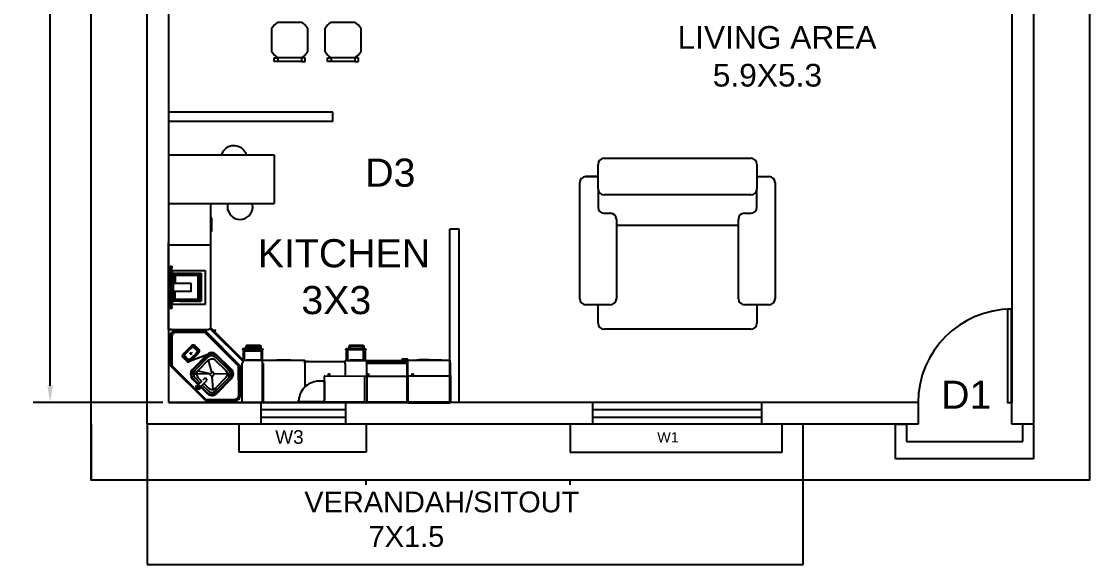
# Model space of a CAD drawing. Header units: inches. Extents: x -0.7 to 30.4, y -14.5 to 29.4.
# Drawn here: x 5.92 to 17.33, y 3.27 to 9.07 of the extents above; entities that cross this region are included whole.
import ezdxf

# ---------------------------------------------------------------- set-up
doc = ezdxf.new("R2010")
doc.units = ezdxf.units.IN
doc.header["$MEASUREMENT"] = 0
doc.linetypes.add('ELGO_LTYPE0', pattern=[0])
doc.styles.get("Standard").update_dxf_attribs({"font": 'arial.ttf'})
doc.dimstyles.get("Standard").update_dxf_attribs({"dimtxt": 0.18, "dimasz": 0.18, "dimexe": 0.18, "dimexo": 0.0625, "dimgap": 0.09, "dimtad": 0, "dimtih": 1, "dimtoh": 1, "dimzin": 0, "dimdsep": 46, "dimtxsty": 'Standard', "dimcen": 0.09, "dimadec": 0, "dimazin": 0, "dimtfac": 1, "dimtofl": 0, "dimtmove": 0, "dimatfit": 3, "dimfxl": 1, "dimtolj": 1, "dimtzin": 0, "dimarcsym": 0})

# ---------------------------------------------------------------- blocks, each defined once
blk = doc.blocks.new('*D2')
at = {"color": 0, "lineweight": -2, "transparency": 16777216}
for p, q in [((7.435, 16.001), (6.051, 16.001)), ((6.231, 15.821), (6.231, 10.775)), ((6.231, 5.181), (6.231, 10.411)), ((7.435, 5.001), (6.051, 5.001))]:
    blk.add_line(p, q, dxfattribs=at)
at = {"color": 0, "transparency": 16777216}
for points in [[(6.201, 15.821), (6.261, 15.821), (6.231, 16.001)], [(6.201, 5.181), (6.261, 5.181), (6.231, 5.001)]]:
    blk.add_solid(points, dxfattribs=at)
at = {"layer": 'Defpoints', "color": 0, "transparency": 16777216}
for p in [(6.231, 16.001), (7.498, 16.001), (7.498, 5.001)]:
    blk.add_point(p, dxfattribs=at)
at = {"color": 0, "transparency": 16777216, "insert": (6.231, 10.593), "char_height": 0.18, "attachment_point": 5}
blk.add_mtext('\\A1;11.00', dxfattribs=at)
blk = doc.blocks.new('*U5')
for p, q in [((0, 0), (0, -6)), ((-40, 0), (-40, -6))]:
    blk.add_line(p, q)
blk.add_lwpolyline([(0, 0), (0, 40), (-1.75, 40), (-1.75, 0)], close=True)
blk.add_arc((0, 0), 40, 90, 180)
blk = doc.blocks.new('m_71')
at = {"color": 0, "linetype": 'ELGO_LTYPE0'}
for p, q in [((86.288261, 370.065403), (90.821743, 371.58134)), ((90.821743, 371.58134), (95.593452, 371.872926)), ((95.593452, 371.872926), (100.277996, 370.920491)), ((100.277996, 370.920491), (104.556322, 368.788743)), ((-0.266552, 105.85022), (-0.044441, 357.930064)), ((-0.044441, 357.930064), (152.560997, 357.930064)), ((50.809812, 357.930064), (50.809812, 357.951069)), ((50.809812, 357.951069), (56.031036, 357.951069)), ((56.031036, 357.951069), (56.031036, 357.930064)), ((76.666164, 357.930064), (77.001047, 359.574986)), ((77.001047, 359.574986), (79.13413, 363.850474)), ((79.13413, 363.850474), (82.301807, 367.428494)), ((82.301807, 367.428494), (86.288261, 370.065403)), ((104.556322, 368.788743), (108.136749, 365.62314)), ((108.136749, 365.62314), (110.775328, 361.639333)), ((110.775328, 361.639333), (112.017202, 357.930064)), ((152.560997, 357.930064), (152.560997, 287.888813)), ((-0.106155, 287.888876), (152.560997, 287.888813)), ((60.924959, 226.933241), (60.924959, 286.815167)), ((85.24909, 286.815167), (84.746122, 284.344769)), ((84.746122, 284.344769), (85.037947, 279.576206)), ((85.037947, 279.576206), (86.554861, 275.045681)), ((120.329189, 277.110052), (121.282196, 281.791544)), ((120.990419, 286.560083), (120.90497, 286.815167)), ((121.282196, 281.791544), (120.990419, 286.560083)), ((61.710214, 266.986108), (60.924959, 267.754293)), ((60.924959, 266.828537), (61.049318, 266.707611)), ((61.049318, 266.707611), (60.924959, 266.655207)), ((61.049318, 266.707611), (61.710214, 266.986108)), ((61.049318, 247.636461), (61.049318, 266.707611)), ((61.710214, 266.986108), (61.719227, 247.380352)), ((86.554861, 275.045681), (89.193439, 271.06185)), ((89.193439, 271.06185), (92.773867, 267.896223)), ((92.773867, 267.896223), (97.052193, 265.764546)), ((97.052193, 265.764546), (101.736736, 264.812088)), ((101.736736, 264.812088), (106.508446, 265.103746)), ((106.508446, 265.103746), (111.041927, 266.619659)), ((111.041927, 266.619659), (115.028381, 269.256473)), ((115.028381, 269.256473), (118.196058, 272.834563)), ((118.196058, 272.834563), (120.329189, 277.110052)), ((60.924959, 247.683978), (61.049318, 247.636461)), ((61.049318, 247.636461), (60.924959, 247.498036)), ((60.924959, 246.513033), (61.719227, 247.380352)), ((61.719227, 247.380352), (61.049318, 247.636461)), ((-0.159084, 227.818394), (59.264374, 227.818394)), ((59.264326, 226.933241), (60.924959, 226.933241)), ((60.775661, 226.933241), (60.844278, 226.933241)), ((60.775661, 106.546497), (60.775661, 226.933241)), ((1.970577, 194.889689), (1.970577, 197.312403)), ((1.970577, 197.312403), (4.394913, 197.312403)), ((4.394913, 194.889689), (1.970577, 194.889689)), ((2.41394, 138.373852), (2.41394, 194.829798)), ((2.41394, 194.829798), (3.97892, 194.829798)), ((3.97892, 194.829798), (3.97892, 138.373852)), ((4.013634, 146.390534), (4.013634, 187.058592)), ((4.013634, 187.058592), (6.307125, 187.058592)), ((4.394913, 197.312403), (4.394913, 194.889689)), ((5.377769, 187.058592), (5.377769, 190.995312)), ((5.377769, 190.995312), (52.667999, 190.995312)), ((6.150532, 187.058592), (46.845388, 187.058592)), ((6.307125, 187.058592), (6.307125, 146.390534)), ((6.307125, 187.058592), (6.612396, 186.753607)), ((6.612396, 186.753607), (6.612396, 172.845459)), ((6.718635, 186.086512), (6.612396, 186.268377)), ((45.468044, 186.086512), (6.718635, 186.086512)), ((6.718635, 172.845459), (6.718635, 186.086512)), ((6.718635, 186.086512), (9.034634, 183.772087)), ((43.152141, 183.772087), (45.468044, 186.086512)), ((46.845388, 187.058592), (45.468044, 186.086512)), ((45.468044, 186.086512), (45.468044, 147.362566)), ((46.845388, 187.058592), (46.845388, 146.390534)), ((52.667999, 190.995312), (52.667999, 141.90712)), ((6.325149, 160.564184), (6.325149, 172.845459)), ((6.325149, 172.845459), (31.688166, 172.845459)), ((9.034634, 183.772087), (9.034634, 172.845459)), ((43.152141, 183.772087), (9.034634, 183.772087)), ((31.688166, 172.845459), (31.688166, 160.564184)), ((31.688166, 172.845459), (32.705545, 171.828699)), ((42.58399, 182.800055), (43.152141, 183.772087)), ((42.58399, 150.649071), (42.58399, 182.800055)), ((43.152141, 149.676991), (43.152141, 183.772087)), ((31.688166, 160.564184), (6.325149, 160.564184)), ((6.612396, 146.695471), (6.612396, 160.564184)), ((6.718635, 147.362566), (6.718635, 160.564184)), ((9.034634, 149.676991), (9.034634, 160.564184)), ((31.688166, 160.564184), (32.705545, 161.580896)), ((32.705545, 161.580896), (31.76527, 160.641241)), ((6.307125, 146.390534), (4.013634, 146.390534)), ((5.377769, 141.90712), (5.377769, 146.390534)), ((52.667999, 141.90712), (5.377769, 141.90712)), ((6.307125, 146.390534), (6.612396, 146.695471)), ((46.845388, 146.390534), (6.307125, 146.390534)), ((6.612396, 147.1807), (6.718635, 147.362566)), ((6.718635, 147.362566), (9.034634, 149.676991)), ((45.468044, 147.362566), (6.718635, 147.362566)), ((9.034634, 149.676991), (43.152141, 149.676991)), ((16.034365, 146.390534), (46.845388, 146.390534)), ((43.152141, 149.676991), (42.58399, 150.649071)), ((45.468044, 147.362566), (43.152141, 149.676991)), ((46.845388, 146.390534), (45.468044, 147.362566)), ((1.970577, 135.951138), (1.970577, 138.373852)), ((1.970577, 138.373852), (4.394913, 138.373852)), ((4.394913, 135.951138), (1.970577, 135.951138)), ((4.394913, 138.373852), (4.394913, 135.951138)), ((-0.266552, 105.85022), (57.029343, 105.850268)), ((3.685665, 105.85022), (-0.266552, 105.85022)), ((0, 0), (0, 105.081368)), ((0, 105.081368), (0.01564, 105.081368)), ((0.01564, 104.769707), (0.01564, 105.85022)), ((0.172043, 104.769707), (0.01564, 104.769707)), ((0.172043, -0.05703), (0.172043, 105.85022)), ((2.470589, 96.259976), (3.250599, 99.739075)), ((2.470589, 53.124952), (2.470589, 96.259976)), ((2.754783, 97.527361), (3.053951, 99.058676)), ((3.053951, 99.058676), (3.130722, 99.204683)), ((3.250599, 99.739075), (4.364014, 101.557016)), ((4.916477, 98.029327), (4.201126, 94.709253)), ((4.201126, 94.709253), (4.578876, 53.461361)), ((4.364014, 101.557016), (6.962299, 102.921772)), ((4.369449, 101.559877), (4.419613, 101.65534)), ((4.419613, 101.65534), (6.238842, 102.76804)), ((5.965233, 99.758053), (4.916477, 98.029327)), ((8.438015, 101.040316), (5.965233, 99.758053)), ((6.238842, 102.76804), (9.72023, 103.54743)), ((6.962299, 102.921772), (9.664535, 103.449154)), ((11.017322, 101.520968), (8.438015, 101.040316)), ((9.664535, 103.449154), (52.82793, 103.449154)), ((9.72023, 103.54743), (52.88353, 103.54743)), ((52.292299, 101.143599), (11.017322, 101.520968)), ((100.88706, 52.580738), (52.292299, 101.143599)), ((52.82793, 103.449154), (103.185129, 53.124952)), ((52.88353, 103.54743), (103.240776, 53.223229)), ((56.775236, 105.850268), (57.668161, 105.850268)), ((57.668161, 106.594992), (57.835817, 106.594992)), ((57.794332, 106.594992), (59.83901, 106.46348)), ((59.83901, 106.46348), (62.050772, 106.473684)), ((59.83901, 106.46348), (106.861591, 59.700918)), ((61.22365, 106.594992), (60.775661, 106.594992)), ((62.050772, 106.473684), (61.22365, 106.594992)), ((106.851292, 61.786461), (62.050772, 106.473684)), ((65.128755, 103.403473), (65.868425, 104.142666)), ((65.191746, 103.340674), (65.89961, 104.048014)), ((65.701723, 102.831936), (66.615867, 103.745651)), ((66.292763, 104.563141), (65.868425, 104.142666)), ((65.868425, 104.142666), (65.907764, 104.056215)), ((65.89961, 104.048014), (66.3517, 104.504252)), ((66.615867, 103.745651), (65.89961, 104.048014)), ((66.207504, 102.327442), (66.914368, 103.033877)), ((66.3517, 104.504252), (66.292763, 104.563141)), ((66.292763, 104.563141), (66.297483, 104.449558)), ((67.266846, 104.524088), (66.292763, 104.563141)), ((67.333746, 104.469919), (66.3517, 104.504252)), ((66.615867, 103.745651), (67.333746, 104.469919)), ((66.914368, 103.033877), (66.615867, 103.745651)), ((66.914368, 103.033877), (67.366505, 103.490067)), ((67.333746, 104.469919), (67.266846, 104.524088)), ((67.366505, 103.490067), (67.333746, 104.469919)), ((21.722889, 70.979261), (31.944466, 81.247807)), ((31.944466, 81.15263), (21.818542, 70.979786)), ((23.008013, 70.985603), (31.950712, 79.969311)), ((24.420881, 70.992518), (31.957531, 78.563738)), ((31.944466, 81.247807), (32.952165, 82.125759)), ((32.943249, 82.022381), (31.944466, 81.15263)), ((31.950712, 79.969311), (32.832289, 80.7374)), ((31.957531, 78.563738), (32.700586, 79.211092)), ((32.700586, 79.211092), (33.890343, 79.869413)), ((32.832289, 80.7374), (34.24406, 81.518555)), ((32.943249, 82.022381), (32.924557, 81.805706)), ((34.541893, 82.906962), (32.943249, 82.022381)), ((32.952165, 82.125759), (32.943249, 82.022381)), ((32.952165, 82.125759), (34.56583, 83.018637)), ((33.890343, 79.869413), (35.031509, 80.032635)), ((34.24406, 81.518555), (34.541893, 82.906962)), ((35.598135, 81.712246), (34.24406, 81.518555)), ((36.075163, 83.126259), (34.541893, 82.906962)), ((34.56583, 83.018637), (36.1135, 83.239985)), ((35.031509, 80.032635), (35.990858, 79.587889)), ((35.598135, 81.712246), (36.075163, 83.126259)), ((36.736393, 81.184483), (35.598135, 81.712246)), ((35.990858, 79.587889), (40.55767, 75.089932)), ((36.1135, 83.239985), (36.075163, 83.126259)), ((36.075163, 83.126259), (37.364149, 82.528687)), ((36.1135, 83.239985), (37.414646, 82.636738)), ((42.155266, 75.847435), (36.736393, 81.184483)), ((37.364149, 82.528687), (43.500233, 76.485157)), ((37.414646, 82.636738), (43.608379, 76.536465)), ((107.103205, 77.423143), (108.120537, 78.439808)), ((107.103205, 76.401281), (107.103205, 77.423143)), ((135.69479, 77.423143), (107.103205, 77.423143)), ((108.120537, 78.439808), (134.67741, 78.439808)), ((111.732483, 79.087544), (111.784315, 82.00922)), ((112.434816, 79.087544), (111.732483, 79.087544)), ((112.7316, 82.997227), (111.784315, 82.00922)), ((111.784315, 82.00922), (112.434816, 81.739044)), ((112.434816, 81.739044), (113.004637, 82.336331)), ((112.434816, 81.739044), (113.085413, 81.468821)), ((113.137102, 79.087544), (112.434816, 79.087544)), ((112.7316, 82.997227), (131.946564, 83.006239)), ((113.004637, 82.336331), (112.7316, 82.997227)), ((131.695509, 82.336331), (113.004637, 82.336331)), ((113.004637, 82.336331), (113.277578, 81.675387)), ((113.277578, 81.675387), (113.085413, 81.468821)), ((113.085413, 81.468821), (113.137102, 79.087544)), ((113.277578, 81.675387), (131.444406, 81.666374)), ((131.444406, 81.666374), (131.695509, 82.336331)), ((131.755257, 81.401682), (131.444406, 81.666374)), ((131.694221, 79.031515), (131.755257, 81.401682)), ((132.396459, 79.031515), (131.694221, 79.031515)), ((131.946564, 83.006239), (131.695509, 82.336331)), ((131.695509, 82.336331), (132.396459, 81.694079)), ((132.396459, 81.694079), (131.755257, 81.401682)), ((131.946564, 83.006239), (133.037853, 81.986523)), ((133.037853, 81.986523), (132.396459, 81.694079)), ((133.098698, 79.031515), (132.396459, 79.031515)), ((133.037853, 81.986523), (133.098698, 79.031515)), ((134.67741, 78.439808), (135.69479, 77.423143)), ((135.69479, 77.423143), (135.69479, 76.401281)), ((256.080818, 77.321625), (257.098198, 78.338337)), ((256.080818, 76.299811), (256.080818, 77.321625)), ((284.672451, 77.321625), (256.080818, 77.321625)), ((257.098198, 78.338337), (283.655071, 78.338337)), ((260.710144, 78.986025), (260.761881, 81.907702)), ((261.412382, 78.986025), (260.710144, 78.986025)), ((261.709261, 82.895756), (260.761881, 81.907702)), ((260.761881, 81.907702), (261.412382, 81.637526)), ((261.412382, 81.637526), (261.982202, 82.234812)), ((261.412382, 81.637526), (262.063074, 81.367302)), ((262.114715, 78.986025), (261.412382, 78.986025)), ((261.709261, 82.895756), (280.924177, 82.90472)), ((261.982202, 82.234812), (261.709261, 82.895756)), ((280.673122, 82.234812), (261.982202, 82.234812)), ((261.982202, 82.234812), (262.255239, 81.573868)), ((262.255239, 81.573868), (262.063074, 81.367302)), ((262.063074, 81.367302), (262.114715, 78.986025)), ((262.255239, 81.573868), (280.422068, 81.564856)), ((280.422068, 81.564856), (280.673122, 82.234812)), ((280.73287, 81.300163), (280.422068, 81.564856)), ((280.671835, 78.929997), (280.73287, 81.300163)), ((281.374121, 78.929997), (280.671835, 78.929997)), ((280.924177, 82.90472), (280.673122, 82.234812)), ((280.673122, 82.234812), (281.374121, 81.59256)), ((281.374121, 81.59256), (280.73287, 81.300163)), ((280.924177, 82.90472), (282.015514, 81.885004)), ((282.015514, 81.885004), (281.374121, 81.59256)), ((282.076359, 78.929997), (281.374121, 78.929997)), ((282.015514, 81.885004), (282.076359, 78.929997)), ((283.655071, 78.338337), (284.672451, 77.321625)), ((284.672451, 77.321625), (284.672451, 76.299811)), ((19.776201, 66.701508), (19.884682, 68.0933)), ((19.889974, 66.741848), (19.776201, 66.701508)), ((19.776201, 66.701508), (20.379448, 65.523481)), ((19.884682, 68.0933), (20.532226, 69.502068)), ((19.997501, 68.120623), (19.889974, 66.741848)), ((19.889974, 66.741848), (21.304893, 67.243052)), ((20.48769, 65.574741), (19.889974, 66.741848)), ((20.63899, 69.516277), (19.997501, 68.120623)), ((20.379448, 65.523481), (26.573276, 59.423113)), ((26.623773, 59.531212), (20.48769, 65.574741)), ((20.532226, 69.502068), (21.722889, 70.979261)), ((20.532226, 69.502068), (20.63899, 69.516277)), ((21.818542, 70.979786), (20.63899, 69.516277)), ((20.63899, 69.516277), (20.862818, 69.546127)), ((21.304893, 67.243052), (21.399879, 68.460655)), ((21.304893, 67.243052), (21.832752, 66.212368)), ((21.399879, 68.460655), (21.966314, 69.693184)), ((21.722889, 70.979261), (21.818542, 70.979786)), ((21.818542, 70.979786), (22.0191, 70.98074)), ((21.832752, 66.212368), (27.25153, 60.875321)), ((21.966314, 69.693184), (23.008013, 70.985603)), ((22.985506, 67.838383), (23.065567, 68.864584)), ((23.430395, 66.969776), (22.985506, 67.838383)), ((23.065567, 68.864584), (23.542976, 69.903326)), ((27.997255, 62.471867), (23.430395, 66.969776)), ((23.542976, 69.903326), (24.420881, 70.992518)), ((26.573276, 59.423113), (55.116033, 69.124079)), ((28.613758, 62.099123), (27.997255, 62.471867)), ((29.470682, 62.034464), (28.613758, 62.099123)), ((30.608415, 62.416506), (29.470682, 62.034464)), ((55.116033, 69.124079), (30.114698, 59.348011)), ((30.349874, 60.80966), (32.037878, 62.089872)), ((32.031011, 63.495445), (30.608415, 62.416506)), ((32.454491, 72.393656), (30.696773, 70.414496)), ((30.696773, 70.414496), (32.281589, 72.368908)), ((30.696773, 70.414496), (32.599783, 72.326231)), ((31.988764, 72.171068), (30.696773, 70.414496)), ((33.354282, 71.536017), (30.696773, 70.414496)), ((33.355951, 71.394348), (30.696773, 70.414496)), ((30.696773, 70.414496), (33.290768, 71.226931)), ((33.141708, 71.035242), (30.696773, 70.414496)), ((30.696773, 70.414496), (30.846834, 71.023941)), ((30.696773, 70.414496), (31.388712, 69.733048)), ((30.846834, 71.023941), (31.988764, 72.171068)), ((31.388712, 69.733048), (33.141708, 71.035242)), ((39.567709, 71.066666), (32.031011, 63.495445)), ((32.037878, 62.089872), (40.98053, 71.073628)), ((32.044124, 60.811424), (42.265701, 71.079922)), ((32.281589, 72.368908), (32.454491, 72.393656)), ((32.599783, 72.326231), (33.290768, 71.644831)), ((42.170048, 71.079445), (32.608986, 61.474514)), ((33.290768, 71.644831), (33.354282, 71.536017)), ((33.290768, 71.226931), (33.355951, 71.394348)), ((55.116033, 69.124079), (34.181309, 48.019695)), ((35.142946, 47.783852), (55.360269, 68.165064)), ((38.311052, 47.006941), (56.165123, 65.005636)), ((40.551042, 72.332144), (39.567709, 71.066666)), ((40.98053, 73.437214), (40.551042, 72.332144)), ((40.55767, 75.089932), (40.970564, 74.372196)), ((40.970564, 74.372196), (40.98053, 73.437214)), ((40.98053, 71.073628), (42.147398, 72.57514)), ((42.170048, 71.079445), (41.969442, 71.078444)), ((42.147398, 72.57514), (42.657995, 73.886299)), ((42.645216, 74.995804), (42.155266, 75.847435)), ((43.491316, 72.779703), (42.170048, 71.079445)), ((42.265701, 71.079922), (42.170048, 71.079445)), ((42.265701, 71.079922), (43.599462, 72.796154)), ((44.054985, 75.520802), (42.645216, 74.995804)), ((42.657995, 73.886299), (42.645216, 74.995804)), ((42.657995, 73.886299), (44.069528, 74.264431)), ((43.599462, 72.796154), (43.264723, 72.74518)), ((44.069528, 74.264431), (43.491316, 72.779703)), ((43.500233, 76.485157), (44.054985, 75.520802)), ((43.599462, 72.796154), (44.183016, 74.294853)), ((43.608379, 76.536465), (44.168377, 75.563002)), ((44.168377, 75.563002), (44.054985, 75.520802)), ((44.054985, 75.520802), (44.069528, 74.264431)), ((44.183016, 74.294853), (44.168377, 75.563002)), ((57.271814, 70.837069), (55.116033, 69.124079)), ((55.360269, 68.165064), (57.442236, 69.819355)), ((57.536888, 69.253922), (55.496025, 67.632246)), ((56.165123, 65.005636), (58.003664, 66.46657)), ((57.121038, 61.252976), (58.670521, 62.484217)), ((61.075115, 72.176695), (57.271814, 70.837069)), ((57.442236, 69.819355), (61.115217, 71.11311)), ((57.442236, 69.819355), (57.536888, 69.253922)), ((58.003664, 66.46657), (57.536888, 69.253922)), ((61.247301, 67.60912), (58.003664, 66.46657)), ((58.670521, 62.484217), (61.40418, 63.447046)), ((65.157413, 71.72451), (61.075115, 72.176695)), ((61.115217, 71.11311), (61.247301, 67.60912)), ((61.115217, 71.11311), (65.057659, 70.67647)), ((64.728832, 67.223454), (61.247301, 67.60912)), ((61.40418, 63.447046), (64.33835, 63.122034)), ((64.33835, 63.122034), (67.193222, 61.296892)), ((65.057659, 70.67647), (64.728832, 67.223454)), ((64.728832, 67.223454), (68.116379, 65.057802)), ((65.057659, 70.67647), (68.893528, 68.224049)), ((69.129419, 69.185162), (65.157413, 71.72451)), ((68.116379, 65.057802), (86.126947, 47.215462)), ((68.893528, 68.224049), (89.288092, 48.019934)), ((90.247631, 48.26417), (69.129419, 69.185162)), ((135.69479, 76.401281), (107.103205, 76.401281)), ((107.782793, 61.104775), (107.782793, 76.091099)), ((107.782793, 76.091099), (108.153725, 76.091099)), ((108.153725, 61.104775), (108.153725, 76.401281)), ((109.252024, 61.104775), (109.252024, 74.630118)), ((109.252024, 74.630118), (133.370685, 74.630118)), ((111.978769, 61.104775), (112.7316, 61.889982)), ((112.7316, 61.889982), (131.946564, 61.898947)), ((112.7316, 61.889982), (113.004637, 61.229038)), ((131.946564, 61.898947), (131.695509, 61.229038)), ((131.946564, 61.898947), (132.796478, 61.104775)), ((133.370685, 74.630118), (133.370685, 61.104775)), ((134.606123, 61.104775), (134.606123, 76.401281)), ((134.606123, 76.091099), (134.962654, 76.091099)), ((134.962654, 76.091099), (134.962654, 61.104775)), ((155.797243, 61.197376), (156.565904, 61.98206)), ((156.565904, 61.98206), (176.184559, 61.991119)), ((156.565904, 61.98206), (156.844616, 61.321545)), ((176.184559, 61.991119), (175.928306, 61.321545)), ((176.184559, 61.991119), (177.052402, 61.197329)), ((284.672451, 76.299811), (256.080818, 76.299811)), ((256.760406, 61.003256), (256.760406, 75.98958)), ((256.760406, 75.98958), (257.131433, 75.98958)), ((257.131433, 61.003256), (257.131433, 76.299811)), ((257.138729, 61.003256), (257.138729, 76.299811)), ((259.067249, 61.003256), (259.067249, 76.299811)), ((260.956335, 61.003256), (261.709261, 61.788464)), ((261.709261, 61.788464), (280.924177, 61.797428)), ((261.709261, 61.788464), (261.982202, 61.12752)), ((280.924177, 61.797428), (280.673122, 61.12752)), ((280.924177, 61.797428), (281.774092, 61.003256)), ((281.669807, 61.100769), (281.669807, 76.299811)), ((283.598232, 61.003256), (283.598232, 76.299811)), ((283.598232, 75.98958), (283.940315, 75.98958)), ((283.940315, 75.98958), (283.940315, 61.003256)), ((337.089443, 62.835455), (336.863851, 62.491131)), ((336.863851, 62.491131), (337.089443, 62.067032)), ((345.756721, 62.835455), (337.089443, 62.835455)), ((337.089443, 62.067032), (344.487381, 62.067032)), ((344.487381, 62.067032), (344.487381, 54.354906)), ((345.756721, 61.157322), (345.756721, 62.835455)), ((358.574104, 61.157322), (358.574104, 61.870003)), ((358.574104, 61.870003), (376.335716, 61.870003)), ((376.335716, 61.870003), (361.954164, 61.870003)), ((376.335716, 61.870003), (394.097328, 61.870003)), ((394.097328, 61.870003), (394.097328, 61.157274)), ((52.82793, 2.800751), (2.470589, 53.124952)), ((4.578876, 53.461361), (53.173542, 4.898548)), ((26.573276, 59.423113), (27.40941, 58.917618)), ((26.720047, 59.473038), (26.623773, 59.531212)), ((27.25153, 60.875321), (27.983093, 60.433054)), ((27.40941, 58.917618), (28.571653, 58.829975)), ((27.983093, 60.433054), (27.752447, 59.823895)), ((27.983093, 60.433054), (28.999948, 60.356379)), ((28.571653, 58.829975), (30.114698, 59.348011)), ((28.999948, 60.356379), (28.966284, 60.236454)), ((28.999948, 60.356379), (30.349874, 60.80966)), ((30.114698, 59.348011), (32.044124, 60.811424)), ((34.181309, 48.019695), (31.935167, 44.792414)), ((32.973766, 44.667149), (35.142946, 47.783852)), ((36.395454, 44.254589), (38.311052, 47.006941)), ((42.074108, 46.084118), (57.121038, 61.252976)), ((57.121038, 61.252976), (61.468744, 44.185162)), ((67.193222, 61.296892), (82.372093, 46.259785)), ((86.126947, 47.215462), (88.001585, 44.617987)), ((89.288092, 48.019934), (91.410923, 45.078755)), ((92.445707, 45.218611), (90.247631, 48.26417)), ((101.264715, 11.332846), (100.88706, 52.580738)), ((103.185129, 53.124952), (103.185129, 11.09519)), ((103.240776, 53.223229), (103.240776, 8.709436)), ((106.207466, -0.05703), (106.207466, 57.435227)), ((106.861591, 59.700918), (106.851292, 61.786461)), ((106.851292, 61.786461), (106.959057, 61.104775)), ((106.861591, 59.700918), (106.983137, 57.675648)), ((106.899023, 61.104775), (135.64949, 61.104775)), ((106.983137, 57.675648), (106.983137, 57.749939)), ((106.983137, 57.675648), (106.983137, 57.435227)), ((113.004637, 61.229038), (112.886047, 61.104775)), ((131.695509, 61.229038), (113.004637, 61.229038)), ((113.004637, 61.229038), (113.055944, 61.104775)), ((131.648922, 61.104775), (131.695509, 61.229038)), ((131.695509, 61.229038), (131.831121, 61.104775)), ((135.64949, -0.05703), (135.64949, 61.197376)), ((135.64949, 61.197376), (196.645117, 61.197329)), ((136.674976, -0.05703), (136.674976, 57.103062)), ((156.844616, 61.321545), (156.723595, 61.197376)), ((175.928306, 61.321545), (156.844616, 61.321545)), ((156.844616, 61.321545), (156.897068, 61.197376)), ((175.880718, 61.197329), (175.928306, 61.321545)), ((175.928306, 61.321545), (176.06678, 61.197329)), ((196.645117, 61.197329), (196.645117, 22.529134)), ((196.645117, 57.198286), (196.645117, 61.116696)), ((196.645117, 61.116696), (196.645117, 59.201002)), ((196.645117, 59.201002), (255.185032, 59.200955)), ((200.56715, 59.985685), (199.850845, 59.325171)), ((199.850845, 59.201002), (199.850845, 59.325171)), ((199.850845, 59.325171), (199.934625, 59.248209)), ((199.850845, 59.325171), (199.934625, 59.325171)), ((199.934625, 59.325171), (200.65279, 59.994698)), ((199.934625, 59.325171), (199.934625, 59.201002)), ((200.65279, 59.994698), (200.56715, 59.985685)), ((200.65279, 59.994698), (200.656605, 59.201002)), ((201.368713, 59.325171), (200.65279, 59.994698)), ((201.368713, 59.201002), (201.368713, 59.325171)), ((255.185032, 55.887938), (255.185032, 61.003256)), ((255.185032, 61.003256), (285.652637, 61.003256)), ((255.312013, 55.201912), (255.312013, 55.887938)), ((255.312013, 39.422321), (255.312013, 55.397129)), ((261.982202, 61.12752), (261.863661, 61.003256)), ((280.673122, 61.12752), (261.982202, 61.12752)), ((261.982202, 61.12752), (262.033558, 61.003256)), ((280.626535, 61.003256), (280.673122, 61.12752)), ((280.673122, 61.12752), (280.808782, 61.003256)), ((285.652637, 61.003256), (285.652637, 39.410496)), ((343.946361, 60.095072), (285.652637, 60.095072)), ((285.652637, 59.840345), (344.244337, 59.840345)), ((285.652637, 56.989575), (344.301367, 56.989575)), ((286.015606, 56.989575), (286.015606, 57.178116)), ((286.015606, 57.178116), (343.304968, 57.178116)), ((286.051226, 57.415295), (287.04648, 57.906532)), ((286.051226, 57.178116), (286.051226, 57.415295)), ((287.04648, 57.906532), (288.041687, 57.415295)), ((288.041687, 57.415295), (288.041687, 57.178116)), ((315.900469, 57.178116), (315.900469, 57.505035)), ((315.900469, 57.505035), (316.484833, 57.505035)), ((316.484833, 57.505035), (316.484833, 57.178116)), ((316.484833, 57.505035), (318.167543, 57.505035)), ((318.167543, 57.505035), (318.167543, 57.178116)), ((318.167543, 57.505035), (319.26589, 57.505035)), ((319.26589, 57.505035), (319.26589, 57.178116)), ((321.87624, 57.178116), (321.87624, 57.505035)), ((321.87624, 57.505035), (322.460604, 57.505035)), ((322.460604, 57.505035), (322.460604, 57.178116)), ((322.460604, 57.505035), (324.143314, 57.505035)), ((324.143314, 57.505035), (324.143314, 57.178116)), ((324.143314, 57.505035), (325.241661, 57.505035)), ((325.241661, 57.505035), (325.241661, 57.178116)), ((327.852011, 57.178116), (327.852011, 57.505035)), ((327.852011, 57.505035), (328.436422, 57.505035)), ((328.436422, 57.505035), (328.436422, 57.178116)), ((328.436422, 57.505035), (330.119133, 57.505035)), ((330.119133, 57.505035), (330.119133, 57.178116)), ((330.119133, 57.505035), (331.21748, 57.505035)), ((331.21748, 57.505035), (331.21748, 57.178116)), ((336.80954, 57.178116), (336.80954, 57.562876)), ((336.80954, 57.562876), (341.616201, 57.562876)), ((341.616201, 57.562876), (341.616201, 57.178116)), ((343.304968, 57.178116), (343.304968, 56.989575)), ((344.244337, 59.840345), (343.946361, 60.095072)), ((344.244337, 56.989575), (344.244337, 59.840345)), ((344.301367, 56.989575), (344.301367, 38.765049)), ((344.487381, 54.354906), (345.546484, 54.347563)), ((345.528412, 50.954771), (345.528412, 54.347706)), ((345.546484, 50.954771), (345.528412, 50.954771)), ((345.546484, 0.155163), (345.546484, 61.157322)), ((345.546484, 61.157322), (406.542063, 61.157274)), ((406.542063, 61.157274), (406.542063, 39.196253)), ((406.542063, 57.159472), (406.542063, 61.076593)), ((406.542063, 58.436918), (406.554651, 58.451557)), ((406.554651, 58.451557), (406.542063, 58.451557)), ((406.570577, 56.082869), (406.542063, 56.111384)), ((406.542063, 56.082869), (406.570577, 56.082869)), ((406.554651, 58.451557), (406.856823, 58.099938)), ((406.570577, 39.167786), (406.570577, 56.082869)), ((406.856823, 58.099938), (406.856823, 38.881826)), ((31.935167, 44.792414), (31.127977, 41.381073)), ((31.127977, 41.381073), (31.783485, 37.64801)), ((31.783485, 37.64801), (34.240055, 34.013081)), ((32.194233, 41.372728), (32.973766, 44.667149)), ((32.194233, 41.372728), (35.706997, 41.345263)), ((32.827282, 37.767553), (32.194233, 41.372728)), ((36.266041, 38.161516), (32.827282, 37.767553)), ((32.827282, 37.767553), (35.199642, 34.257174)), ((32.973766, 44.667149), (36.395454, 44.254589)), ((34.240055, 34.013081), (42.636299, 25.695229)), ((35.199642, 34.257174), (43.236637, 26.295185)), ((36.395454, 44.254589), (35.706997, 41.345263)), ((35.706997, 41.345263), (36.266041, 38.161516)), ((35.706997, 41.345263), (39.879465, 41.312552)), ((36.266041, 38.161516), (38.36112, 35.061455)), ((40.459633, 43.764496), (36.395454, 44.254589)), ((38.36112, 35.061455), (45.214605, 28.271961)), ((39.879465, 41.312552), (40.459633, 43.764496)), ((39.879465, 41.312552), (40.350628, 38.629389)), ((58.856487, 41.163969), (39.879465, 41.312552)), ((40.350628, 38.629389), (42.116308, 36.01675)), ((40.459633, 43.764496), (42.074108, 46.084118)), ((42.074108, 46.084118), (59.188938, 41.886902)), ((42.116308, 36.01675), (47.564077, 30.619812)), ((52.51646, 35.569), (49.123716, 32.17845)), ((52.239513, 29.064703), (55.632305, 32.455206)), ((55.632305, 32.455206), (52.51646, 35.569)), ((62.994766, 44.19179), (59.195328, 40.361595)), ((59.195328, 40.361595), (61.495113, 38.083315)), ((61.495113, 38.083315), (63.021421, 38.089752)), ((64.295244, 19.092417), (62.555694, 37.797403)), ((65.294504, 41.913509), (62.994766, 44.19179)), ((63.021421, 38.089752), (65.301132, 40.387964)), ((65.533876, 41.581869), (65.294504, 41.913509)), ((65.301132, 40.387964), (65.570593, 40.799952)), ((65.632725, 41.202974), (65.533876, 41.581869)), ((65.570593, 40.799952), (65.632725, 41.202974)), ((84.604549, 41.570139), (65.632725, 41.202974)), ((82.416057, 36.190748), (67.369127, 21.021843)), ((68.325043, 17.269182), (86.179066, 35.267925)), ((89.347172, 34.490967), (69.129419, 14.109802)), ((69.374084, 13.150835), (90.308809, 34.255123)), ((82.372093, 46.259785), (83.951998, 44.070768)), ((84.194231, 38.910103), (82.416057, 36.190748)), ((83.951998, 44.070768), (84.604549, 41.570139)), ((84.604549, 41.570139), (84.194231, 38.910103)), ((88.288975, 38.494587), (84.194231, 38.910103)), ((88.775873, 41.650868), (84.604549, 41.570139)), ((86.179066, 35.267925), (88.288975, 38.494587)), ((91.410923, 45.078755), (88.001585, 44.617987)), ((88.001585, 44.617987), (88.775873, 41.650868)), ((88.288975, 38.494587), (88.775873, 41.650868)), ((91.155004, 38.203764), (88.288975, 38.494587)), ((88.775873, 41.650868), (92.287683, 41.718817)), ((91.736364, 38.144779), (89.347172, 34.490967)), ((90.308809, 34.255123), (92.782736, 38.03854)), ((91.736364, 38.144779), (91.155004, 38.203764)), ((92.287683, 41.718817), (91.410923, 45.078755)), ((92.287683, 41.718817), (91.736364, 38.144779)), ((92.782736, 38.03854), (91.736364, 38.144779)), ((93.353653, 41.739416), (92.445707, 45.218611)), ((92.782736, 38.03854), (93.353653, 41.739416)), ((218.231344, 31.641626), (213.263464, 30.821514)), ((218.833399, 30.796766), (218.231344, 31.641626)), ((218.231344, 31.641626), (223.371839, 30.935526)), ((223.173141, 30.962849), (223.263931, 31.059218)), ((223.263931, 31.059218), (224.642753, 31.059218)), ((223.371839, 30.935526), (224.854469, 30.796766)), ((224.642753, 31.059218), (224.942255, 30.741501)), ((225.168609, 38.402557), (226.185894, 39.419365)), ((225.168609, 38.402557), (286.210823, 38.408709)), ((225.168609, 0.74811), (225.168609, 38.402557)), ((230.678606, 41.421366), (231.39596, 42.090035)), ((230.678606, 39.419794), (230.678606, 41.421366)), ((231.39596, 41.072273), (230.678606, 40.780401)), ((231.39596, 42.090035), (231.39596, 41.072273)), ((231.39596, 42.090035), (232.113361, 41.421366)), ((231.39596, 39.41989), (231.39596, 41.072273)), ((231.39596, 41.072273), (232.113361, 40.780401)), ((232.113361, 41.421366), (232.113361, 40.780401)), ((232.113361, 40.780401), (232.113361, 39.419937)), ((283.624792, 38.393593), (344.666672, 38.399744)), ((283.624792, 0.752926), (283.624792, 38.393593)), ((286.210823, 38.408709), (285.193348, 39.425325)), ((286.210823, 38.408709), (286.210823, 0.74811)), ((287.386703, 41.42642), (288.104057, 42.094803)), ((287.386703, 39.410687), (287.386703, 41.42642)), ((288.104057, 41.077376), (287.386703, 40.785694)), ((288.104057, 42.094803), (288.104057, 41.077376)), ((288.104057, 42.094803), (288.821459, 41.42642)), ((288.104057, 39.410734), (288.104057, 41.077376)), ((288.104057, 41.077376), (288.821459, 40.785694)), ((288.821459, 41.42642), (288.821459, 40.785694)), ((288.821459, 40.785694), (288.821459, 39.41083)), ((344.666672, 38.399744), (343.649483, 39.416361)), ((344.666672, 0.752926), (344.666672, 38.399744)), ((346.283293, 38.407421), (347.300577, 39.424181)), ((346.283293, 38.407421), (407.325458, 38.413572)), ((346.283293, 0.752974), (346.283293, 38.407421)), ((351.793241, 41.426182), (352.510643, 42.094851)), ((351.793241, 39.424658), (351.793241, 41.426182)), ((352.510643, 41.077089), (351.793241, 40.785217)), ((352.510643, 42.094851), (352.510643, 41.077089)), ((352.510643, 42.094851), (353.227997, 41.426182)), ((352.510643, 39.424753), (352.510643, 41.077089)), ((352.510643, 41.077089), (353.227997, 40.785217)), ((353.227997, 41.426182), (353.227997, 40.785217)), ((353.227997, 40.785217), (353.227997, 39.424801)), ((407.325458, 38.413572), (406.307983, 39.430142)), ((407.325458, 38.413572), (407.325458, 0.752974)), ((39.431095, 22.309876), (39.597797, 24.403143)), ((40.597534, 20.622158), (39.431095, 22.309876)), ((39.597797, 24.403143), (39.848089, 24.478102)), ((39.848089, 24.478102), (39.681387, 22.384834)), ((39.681387, 22.384834), (40.847778, 20.697069)), ((39.848089, 24.478102), (43.759775, 23.623896)), ((39.991617, 21.498871), (40.040827, 20.881844)), ((40.040827, 20.881844), (40.075636, 20.68286)), ((40.075636, 20.68286), (40.96117, 19.915867)), ((40.847778, 20.697069), (40.597534, 20.622158)), ((43.759775, 23.623896), (40.847778, 20.697069)), ((40.864849, 20.349217), (40.936613, 20.600128)), ((42.575598, 19.204855), (40.864849, 20.349217)), ((43.801117, 23.553705), (40.936613, 20.600128)), ((40.936613, 20.600128), (42.647362, 19.455814)), ((40.96117, 19.915867), (41.010189, 19.913101)), ((41.010189, 19.913101), (41.48817, 19.932318)), ((41.175079, 24.188328), (41.490602, 24.523878)), ((41.202211, 24.182415), (42.436075, 25.415421)), ((41.477394, 24.537087), (41.491985, 24.522495)), ((41.854334, 24.040032), (41.922855, 24.198294)), ((41.922855, 24.198294), (42.44442, 24.733782)), ((42.088222, 21.94376), (42.166376, 21.868134)), ((42.436075, 25.415421), (43.08486, 25.032091)), ((42.436075, 25.415421), (43.36462, 25.060511)), ((42.44442, 24.733782), (43.11471, 25.046015)), ((44.663048, 19.400263), (42.575598, 19.204855)), ((42.647362, 19.455814), (44.734812, 19.651222)), ((43.11471, 25.046015), (43.831777, 25.087643)), ((43.591452, 26.649809), (44.459343, 27.517128)), ((44.734812, 19.651222), (43.801117, 23.553705)), ((43.831777, 25.087643), (44.486475, 24.852133)), ((44.399214, 21.801949), (44.238186, 21.726894)), ((44.368648, 21.181584), (45.741033, 22.553063)), ((44.92073, 22.337389), (44.399214, 21.801949)), ((44.486475, 24.852133), (44.979, 24.375486)), ((44.734812, 19.651222), (44.663048, 19.400263)), ((45.214033, 23.014546), (44.92073, 22.337389)), ((44.979, 24.375486), (45.234489, 23.73023)), ((45.234489, 23.73023), (45.214033, 23.014546)), ((45.217991, 23.771811), (45.856905, 23.394346)), ((45.334959, 28.392172), (47.039461, 30.09553)), ((45.741033, 22.553063), (46.201897, 23.049641)), ((45.773172, 22.587681), (55.358267, 13.092089)), ((45.963192, 22.792482), (52.209949, 29.035091)), ((46.366024, 23.195076), (55.594206, 14.053059)), ((48.344087, 25.171757), (56.371689, 17.219114)), ((50.693464, 27.519655), (57.295132, 20.979691)), ((52.209949, 29.035091), (52.239513, 29.064703)), ((56.371689, 17.219114), (58.617449, 15.55233)), ((57.295132, 20.979691), (59.187841, 19.574928)), ((58.617449, 15.55233), (61.380195, 14.670372)), ((59.187841, 19.574928), (61.516189, 18.831682)), ((61.516189, 18.831682), (64.295244, 19.092417)), ((64.295244, 19.092417), (67.369127, 21.021843)), ((68.325043, 17.269182), (64.677715, 14.979792)), ((67.369127, 21.021843), (68.325043, 17.269182)), ((224.854469, 30.796766), (218.833399, 30.796766)), ((224.854469, 30.796766), (224.854469, 1.163626)), ((224.942255, 30.741501), (224.942255, 3.305674)), ((0.172043, 0), (0, 0)), ((95.99123, 2.800751), (52.82793, 2.800751)), ((53.173542, 4.898548), (94.448519, 4.521132)), ((55.358267, 13.092089), (57.991552, 11.137724)), ((55.594206, 14.053059), (58.137274, 12.165642)), ((57.991552, 11.137724), (58.124781, 11.09519)), ((58.137274, 12.165642), (61.265755, 11.167002)), ((61.380195, 14.670372), (61.265755, 11.167002)), ((64.999723, 11.517334), (61.265755, 11.167002)), ((61.380195, 14.670372), (64.677715, 14.979792)), ((64.677715, 14.979792), (64.999723, 11.517334)), ((69.129419, 14.109802), (64.999723, 11.517334)), ((66.09931, 11.09519), (69.374084, 13.150835)), ((94.448519, 4.521132), (96.558189, 4.884958)), ((95.99123, 2.800751), (98.201084, 3.201437)), ((96.558189, 4.884958), (99.500608, 6.284094)), ((98.201084, 3.201437), (101.291847, 4.692841)), ((99.500608, 6.284094), (100.092316, 7.526732)), ((100.092316, 7.526732), (101.264715, 11.332846)), ((101.291847, 4.692841), (103.240776, 8.709436)), ((101.336861, 4.786015), (101.347446, 4.791164)), ((101.347446, 4.791164), (102.669287, 7.526732)), ((187.89978, 3.308678), (187.600279, 2.991057)), ((187.600279, 2.991057), (187.606144, 1.458407)), ((187.606144, 1.458407), (187.612867, 2.991057)), ((187.606144, 1.458407), (187.905168, 1.140547)), ((187.612867, 2.991057), (187.90164, 3.297091)), ((187.90164, 3.308678), (187.89978, 3.308678)), ((224.854469, 1.163626), (187.90164, 1.163626)), ((187.905168, 1.140547), (187.905168, 1.163626)), ((187.905168, 1.140547), (224.880743, 1.140547)), ((194.316387, -0.05703), (194.316387, 1.140547)), ((224.942255, 3.305674), (224.854469, 3.305674)), ((224.880743, 1.140547), (224.880743, 3.305674)), ((286.210823, 0.74811), (225.168609, 0.74811)), ((227.176618, 0.74811), (284.093618, 0.74811)), ((227.303791, 0.710249), (227.303791, 0.74811)), ((344.666672, 0.752926), (283.624792, 0.752926)), ((286.210823, 0.752926), (342.549801, 0.752926)), ((342.531824, 0.752926), (342.531824, 0.715017)), ((342.584658, 0.752926), (344.666672, 0.752926)), ((345.546484, 0.155163), (406.542063, 0.155163)), ((345.855522, 0.155163), (345.546484, 0.155163)), ((345.855522, 0.155163), (346.116781, -0.148821)), ((346.116781, -0.148821), (346.378088, 0.155163)), ((407.325458, 0.752974), (346.283293, 0.752974)), ((348.291302, 0.752974), (405.208301, 0.752974)), ((348.418426, 0.715065), (348.418426, 0.752974)), ((405.190325, 0.715065), (348.418426, 0.715065)), ((405.190325, 0.752974), (405.190325, 0.715065)), ((406.554651, -0.148821), (406.293344, 0.155163)), ((406.542063, 0.155163), (406.542063, 0.752974)), ((406.542063, 0.170755), (406.570577, 0.170755)), ((406.554651, -0.148821), (406.856823, 0.202751)), ((406.570577, 0.170755), (406.570577, 0.752974)), ((406.856823, 0.202751), (406.856823, 0.752974)), ((194.316387, -0.05703), (0.172043, -0.05703)), ((346.116781, -0.148821), (406.554651, -0.148821))]:
    blk.add_line(p, q, dxfattribs=at)
at = {"linetype": 'Continuous'}
for centre, radius, start, end in [((217.061807, 1.643531), 29.207013, 86.52251109, 176.754455116), ((62.092347, 20.059538), 9.819128, 245.314740394, 294.084107887)]:
    blk.add_arc(centre, radius, start, end, dxfattribs=at)
blk = doc.blocks.new('A$C14264F02')
at = {"color": 0}
for p, q in [((0.1, 0.7), (0.7, 0.7)), ((0.1, 0.7), (0.7, 0.7)), ((0.075, 0.625), (0.075, 0.675)), ((0.075, 0.625), (0.075, 0.675)), ((0.725, 0.675), (0.725, 0.575)), ((0.725, 0.675), (0.725, 0.625)), ((0.075, 0.625), (0.025, 0.625)), ((0.025, 0.625), (0.075, 0.625)), ((0.075, 0.575), (0.075, 0.625)), ((0.725, 0.625), (0.775, 0.625)), ((0.725, 0.625), (0.775, 0.625)), ((0, 0.125), (0, 0.6)), ((0, 0.125), (0, 0.6)), ((0.075, 0.575), (0.075, 0.5)), ((0.725, 0.5), (0.725, 0.575)), ((0.8, 0.6), (0.8, 0.125)), ((0.8, 0.6), (0.8, 0.125)), ((0.7, 0.55), (0.1, 0.55)), ((0.1, 0.475), (0.125, 0.475)), ((0.15, 0.45), (0.15, 0.125)), ((0.65, 0.125), (0.65, 0.45)), ((0.675, 0.475), (0.7, 0.475)), ((0.65, 0.425), (0.15, 0.425)), ((0.075, 0.1), (0.025, 0.1)), ((0.075, 0.1), (0.025, 0.1)), ((0.075, 0.025), (0.075, 0.1)), ((0.125, 0.1), (0.075, 0.1)), ((0.775, 0.1), (0.675, 0.1)), ((0.775, 0.1), (0.725, 0.1)), ((0.725, 0.1), (0.725, 0.025)), ((0.7, 0), (0.1, 0))]:
    blk.add_line(p, q, dxfattribs=at)
for centre, start, end in [((0.1, 0.675), 90, 180), ((0.1, 0.675), 90, 180), ((0.7, 0.675), 0, 90), ((0.7, 0.675), 360, 90), ((0.025, 0.6), 90, 180), ((0.025, 0.6), 90, 180), ((0.775, 0.6), 360, 90), ((0.775, 0.6), 0, 90), ((0.1, 0.575), 180, 270), ((0.7, 0.575), 270, 0), ((0.1, 0.5), 180, 270), ((0.7, 0.5), 270, 360), ((0.125, 0.45), 0, 90), ((0.675, 0.45), 90, 180), ((0.025, 0.125), 180, 270), ((0.025, 0.125), 180, 270), ((0.125, 0.125), 270, 360), ((0.675, 0.125), 180, 270), ((0.775, 0.125), 270, 360), ((0.775, 0.125), 270, 360), ((0.1, 0.025), 180, 270), ((0.7, 0.025), 270, 360)]:
    blk.add_arc(centre, 0.025, start, end, dxfattribs=at)

msp = doc.modelspace()

# ---------------------------------------------------------------- linework, layer by layer
for p, q in [((7.268, 4.771), (7.268, 16.231)), ((16.728, 16.231), (16.728, 4.771)), ((7.498, 5.001), (7.498, 16.001)), ((16.498, 16.001), (16.498, 5.001)), ((9.248, 8.101), (7.498, 8.101)), ((9.248, 8.001), (9.248, 8.101)), ((9.248, 8.001), (7.498, 8.001)), ((10.498, 5.001), (10.498, 6.851)), ((10.598, 6.851), (10.498, 6.851)), ((10.598, 5.001), (10.598, 6.851)), ((15.498, 5.001), (7.498, 5.001)), ((7.498, 5.001), (10.498, 5.001)), ((15.498, 5.001), (15.498, 4.771)), ((16.498, 4.771), (16.498, 5.001)), ((15.498, 4.771), (7.268, 4.771)), ((7.268, 4.771), (7.268, 3.271)), ((14.268, 3.271), (14.268, 4.771)), ((15.257, 4.399), (15.257, 4.771)), ((15.257, 4.771), (15.372, 4.771)), ((15.372, 4.771), (15.372, 4.585)), ((16.728, 4.771), (16.498, 4.771)), ((16.614, 4.585), (16.614, 4.771)), ((16.728, 4.771), (16.728, 4.399)), ((17.328, 4.771), (17.328, 4.171)), ((15.372, 4.585), (16.614, 4.585)), ((16.728, 4.399), (15.257, 4.399)), ((7.268, 3.271), (14.268, 3.271))]:
    msp.add_line(p, q)
at = {"color": 254, "true_color": 0xd7ebd2}
for p, q in [((8.623, 8.641), (8.623, 8.681)), ((8.623, 8.681), (8.661, 8.681)), ((8.661, 8.681), (8.661, 8.641)), ((8.916, 8.681), (8.916, 8.641)), ((8.954, 8.681), (8.916, 8.681)), ((8.954, 8.641), (8.954, 8.681)), ((9.192, 8.641), (9.192, 8.681)), ((9.192, 8.681), (9.23, 8.681)), ((9.23, 8.681), (9.23, 8.641)), ((9.485, 8.681), (9.485, 8.641)), ((9.523, 8.681), (9.485, 8.681)), ((9.523, 8.641), (9.523, 8.681)), ((8.661, 8.641), (8.623, 8.641)), ((8.916, 8.641), (8.661, 8.641)), ((8.916, 8.641), (8.954, 8.641)), ((9.23, 8.641), (9.192, 8.641)), ((9.485, 8.641), (9.23, 8.641)), ((9.485, 8.641), (9.523, 8.641))]:
    msp.add_line(p, q, dxfattribs=at)
at = {"color": 52, "true_color": 0xc8c92d}
for p, q in [((8.485, 4.771), (8.485, 5.001)), ((8.485, 4.926), (9.385, 4.926)), ((9.385, 5.001), (9.385, 4.771)), ((12.026, 4.771), (12.026, 5.001)), ((12.026, 4.926), (13.826, 4.926)), ((13.826, 5.001), (13.826, 4.771)), ((8.485, 4.846), (9.385, 4.846)), ((12.026, 4.846), (13.826, 4.846))]:
    msp.add_line(p, q, dxfattribs=at)
at = {"color": 30, "true_color": 0xf26722}
for p, q in [((6.668, 4.771), (6.668, 4.171)), ((9.604, 4.124), (9.604, 4.171)), ((11.783, 4.124), (11.783, 4.171))]:
    msp.add_line(p, q, dxfattribs=at)
at = {"color": 4}
for p, q in [((8.244, 4.773), (8.244, 4.473)), ((9.604, 4.773), (9.604, 4.473)), ((11.783, 4.768), (11.783, 4.468)), ((14.043, 4.768), (14.043, 4.468)), ((9.604, 4.473), (8.244, 4.473)), ((14.043, 4.468), (11.783, 4.468))]:
    msp.add_line(p, q, dxfattribs=at)
at = {"color": 30, "true_color": 0xf26722}
msp.add_lwpolyline([(6.668, 16.831), (17.328, 16.831), (17.328, 4.171), (6.668, 4.171), (6.668, 16.831)], dxfattribs=at)
at = {"color": 254, "true_color": 0xd7ebd2}
for points in [[(8.661, 9.061), (8.916, 9.061)], [(9.23, 9.061), (9.485, 9.061)], [(8.599, 8.743), (8.599, 8.999)], [(8.978, 8.999), (8.978, 8.743)], [(9.168, 8.743), (9.168, 8.999)], [(9.547, 8.999), (9.547, 8.743)], [(8.916, 8.681), (8.661, 8.681)], [(9.485, 8.681), (9.23, 8.681)]]:
    msp.add_lwpolyline(points, dxfattribs=at)
for centre, start, end in [((8.789, 8.871), 123.9751, 146.0249), ((8.789, 8.871), 33.9751, 56.0249), ((9.357, 8.871), 123.9751, 146.0249), ((9.357, 8.871), 33.9751, 56.0249), ((8.789, 8.871), 213.9751, 236.0249), ((8.789, 8.871), 303.9751, 326.0249), ((9.357, 8.871), 213.9751, 236.0249), ((9.357, 8.871), 303.9751, 326.0249)]:
    msp.add_arc(centre, 0.229, start, end, dxfattribs=at)

# ---------------------------------------------------------------- block references
for name, p, xscale, yscale, zscale in [('m_71', (7.498, 5.001), 0.007382774017427951, 0.007382774017427951, 0.007382774017427951), ('A$C14264F02', (11.885, 5.784), 2.607044113300451, 2.607044113300451, 2.607044113300451), ('*U5', (16.495, 5), 0.02495143487791073, 0.02495143487791073, 0.02495143487791073)]:
    msp.add_blockref(name, p, dxfattribs=dict(xscale=xscale, yscale=yscale, zscale=zscale))

# ---------------------------------------------------------------- texts
at = {"color": 7, "true_color": 0xffffff, "attachment_point": 1}
for s, width, gutter_width, insert, char_height in [('LIVING AREA\\P    5.9X5.3', 16.10829, 10.091, (12.929, 9.02), 0.24218), (' KITCHEN\\P     3X3', 19.95389, 12.5, (8.331, 6.745), 0.3), ('VERANDAH/SITOUT\\P        7X1.5\\P    ', 17.6558, 11.06, (8.944, 4.051), 0.22121)]:
    msp.add_mtext_dynamic_manual_height_columns(s, width=width, gutter_width=gutter_width, heights=[0], dxfattribs=dict(at, insert=insert, char_height=char_height))
at = {"attachment_point": 1}
for s, width, gutter_width, insert, char_height in [('D3', 1.63318, 1.5, (9.595, 7.605), 0.3), ('D1', 1.63318, 1.5, (15.743, 5.235), 0.3), ('W3', 0.78848, 0.724, (8.634, 4.706), 0.1448), ('W1', 0.59697, 0.548, (12.712, 4.685), 0.1097)]:
    msp.add_mtext_dynamic_manual_height_columns(s, width=width, gutter_width=gutter_width, heights=[0], dxfattribs=dict(at, insert=insert, char_height=char_height))

# ---------------------------------------------------------------- dimensions: what is measured, and where the dimension line sits
dim = msp.add_linear_dim(base=(6.231, 16.001), p1=(7.498, 5.001), p2=(7.498, 16.001), angle=90, dimstyle='Standard')
dim.commit()
dim.dimension.update_dxf_attribs({"geometry": '*D2', "text_midpoint": (6.231, 10.593), "dimtype": 160})

doc.saveas('drawing.dxf')
